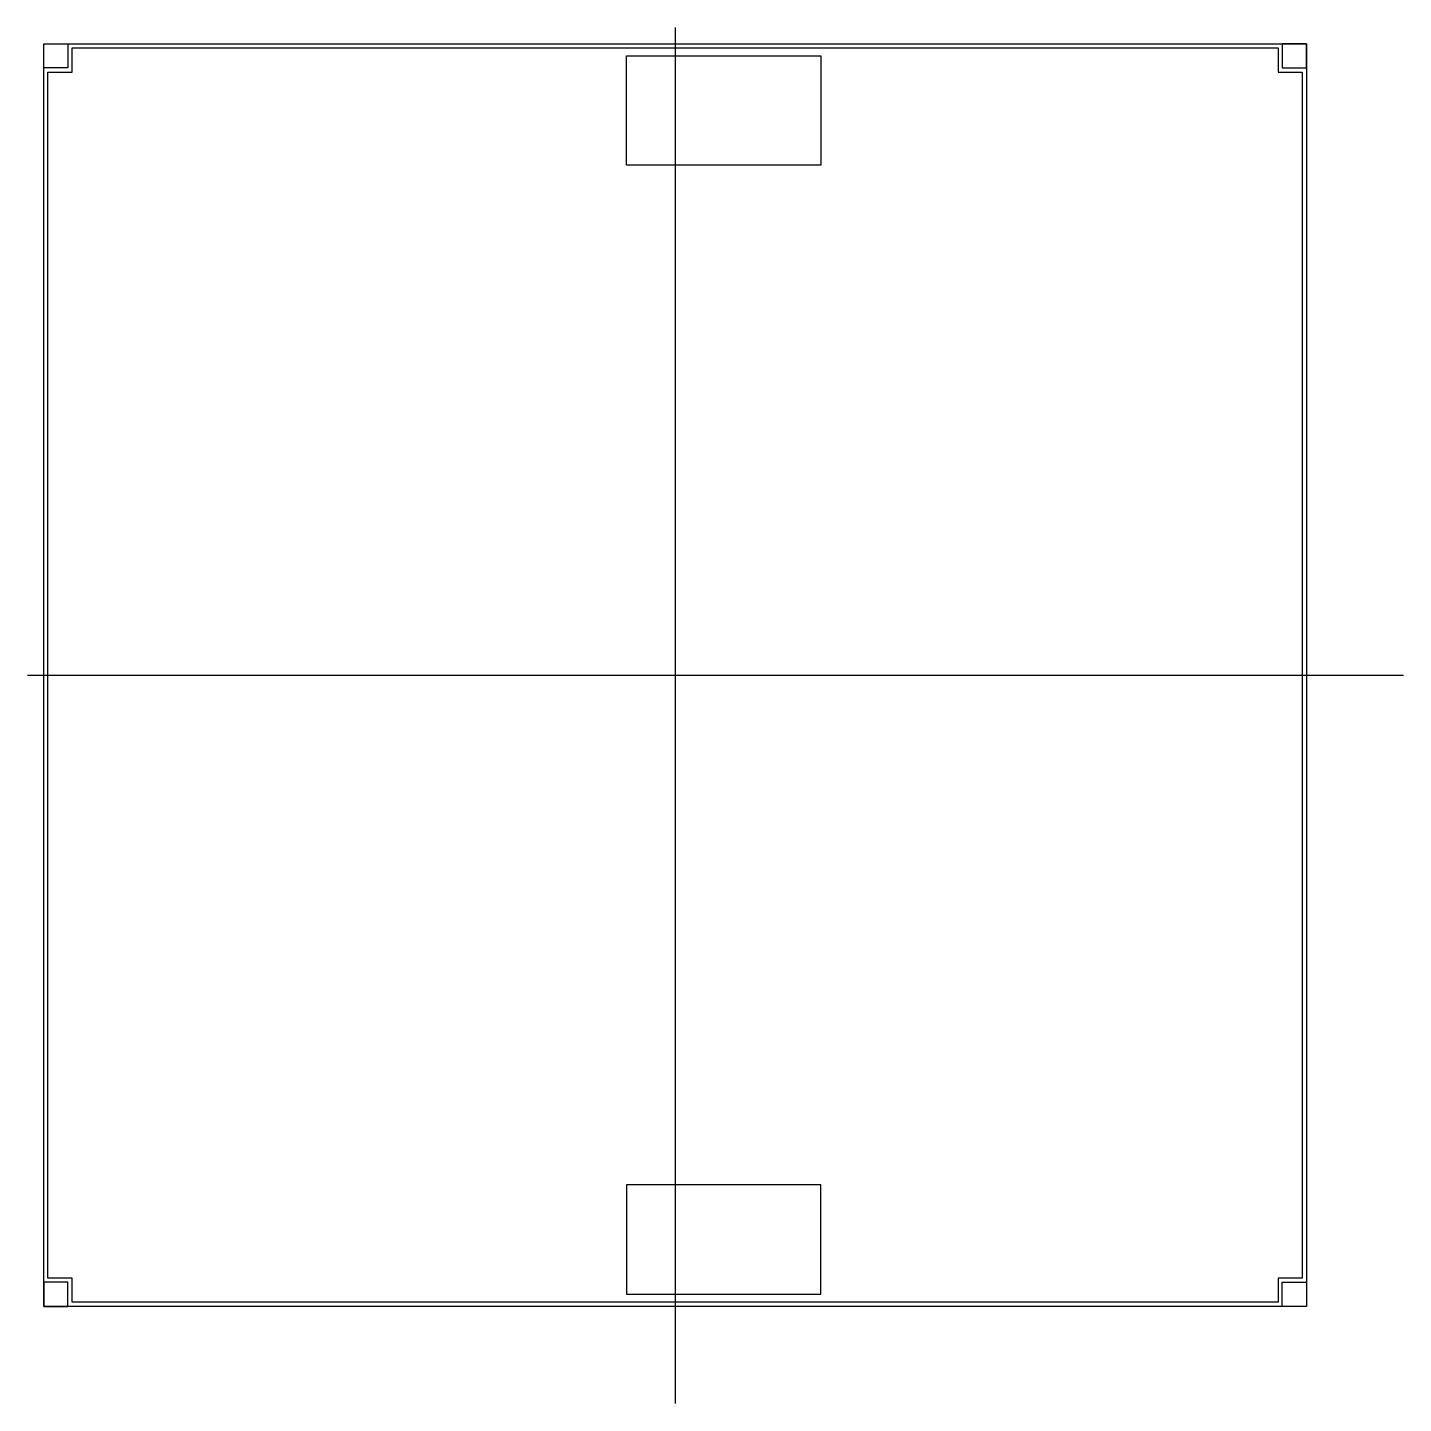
# Model space of a CAD drawing. Header units: millimetres. Extents: x -80 to 90, y -90 to 80.
import ezdxf

# ---------------------------------------------------------------- set-up
doc = ezdxf.new("R2010")
doc.units = ezdxf.units.MM
doc.layers.get('0').update_dxf_attribs({"linetype": 'CONTINUOUS'})

msp = doc.modelspace()

# ---------------------------------------------------------------- linework, layer by layer
for p, q in [((0, 80), (0, -90)), ((-78, 78), (78, 78)), ((-78, -78), (-78, 78)), ((-78, 78), (-75, 78)), ((-78, 75), (-78, 78)), ((-75, 78), (-75, 75)), ((78, 78), (75, 78)), ((75, 78), (75, 75)), ((78, 78), (78, -78)), ((78, 75), (78, 78)), ((-75, 75), (-78, 75)), ((75, 75), (78, 75)), ((-80, 0), (90, 0)), ((-75, -75), (-78, -75)), ((-78, -75), (-78, -78)), ((-75, -78), (-75, -75)), ((75, -75), (78, -75)), ((75, -78), (75, -75)), ((78, -75), (78, -78)), ((78, -78), (-78, -78)), ((-78, -78), (-75, -78)), ((78, -78), (75, -78))]:
    msp.add_line(p, q)
for points in [[(-74.5, 74.5), (-74.5, 77.5), (74.5, 77.5), (74.5, 74.5), (77.5, 74.5), (77.5, -74.5), (74.5, -74.5), (74.5, -77.5), (-74.5, -77.5), (-74.5, -74.5), (-77.5, -74.5), (-77.5, 74.5)], [(18, 63), (-6, 63), (-6, 76.5), (18, 76.5)], [(18, -63), (-6, -63), (-6, -76.5), (18, -76.5)]]:
    msp.add_lwpolyline(points, close=True)

doc.saveas('drawing.dxf')
